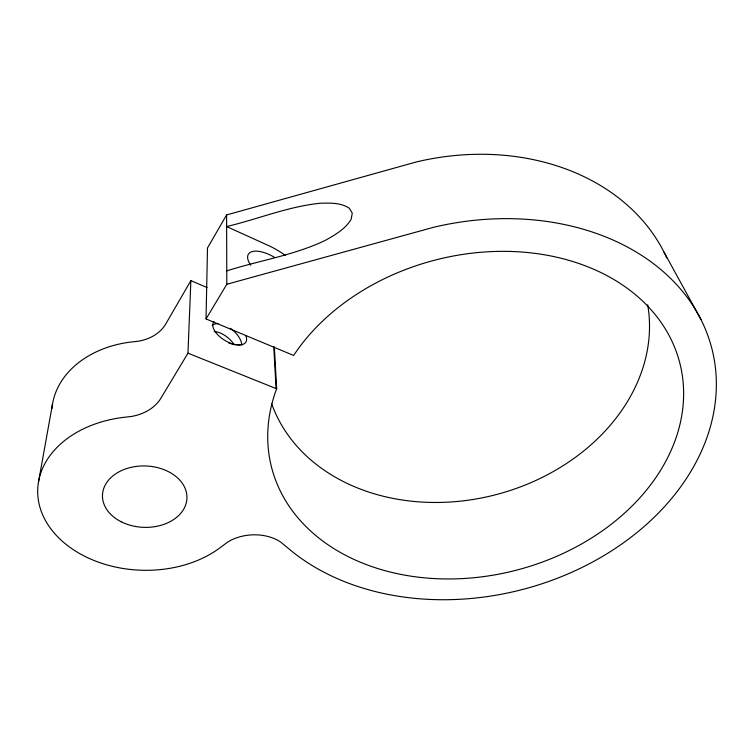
<?xml version="1.0" encoding="UTF-8"?>
<svg xmlns="http://www.w3.org/2000/svg" width="754" height="754" viewBox="0 0 754 754"><rect width="100%" height="100%" fill="white"/><g stroke="black" fill="none" stroke-linecap="round" stroke-linejoin="round"><path stroke-width="1.13" d="M274.343 347L276.68 388.81L275.464 391.957A210.686 160.291 -14.3 0 0 511.448 571.419A210.686 160.291 -14.3 0 0 645 303.362A210.686 160.291 -14.3 0 0 293.645 355.454L206.03 318.933L207.501 247.943L226.586 214.947L416.029 162.035A226.219 181.026 -14.8 0 1 666.8 257.943M206.03 318.933L226.813 284.267L433.625 227.284A244.645 186.492 -14.3 0 1 702.172 449.582A244.645 186.492 -14.3 0 1 291.732 551.193L280.563 541.975A39.321 27.625 -3.3 0 0 227.699 542.06L219.744 547.988A105.796 76.946 2.2 0 1 50.838 528.827A105.796 76.946 2.2 0 1 122.261 417.527L131.045 416.519A45.871 35.617 6.1 0 0 161.036 397.999L187.972 353.164L190.875 280.629L207.105 287.585M38.501 482.004L52.544 403.89M190.875 280.629L165.984 323.589A42.233 34.25 8.3 0 1 138.293 341.223L130.197 342.127A97.897 74.891 3.6 0 0 51.932 408.649M226.766 270.874C259.385 260.479 293.919 255.333 325.012 240.517C334.842 235.05 345.2 229.216 351.166 219.291L352.269 213.165L349.338 208.245C340.78 202.534 330.101 202.986 320.243 203.241C288.113 206.511 257.877 219.141 226.624 226.558L268.547 245.578A42.865 19.161 32.1 0 1 285.285 255.408M187.972 353.164L276.68 388.81M664.01 252.119L701.003 319.555M273.768 346.755L276.087 388.574M226.586 214.947L226.813 284.267M647.677 304.748A194.871 155.682 -14.8 0 1 496.424 494.539A194.871 155.682 -14.8 0 1 271.61 403.597M245.719 335.502A18.973 9.5 31.4 0 1 229.188 342.646A18.973 9.5 31.4 0 1 213.995 321.647M250.799 265.295A24.995 11.169 32.1 0 1 251.798 251.695A24.995 11.169 32.1 0 1 274.663 257.434M214.249 331.458A18.605 10.499 39.9 0 1 234.24 344.861M241.6 344.437A18.746 8.247 23.4 0 1 231.092 343.758M229.989 343.456A18.746 8.247 23.4 0 1 228.877 343.108M212.223 325.464A18.746 8.247 23.4 0 1 215.701 323.843A18.69 10.424 40 0 1 218.095 323.654M230.422 328.32A18.69 10.424 40 0 1 241.817 344.974M121.206 521.777A42.262 30.707 2.1 0 0 186.869 499.431A42.262 30.707 2.1 0 0 126.069 468.771A42.262 30.707 2.1 0 0 121.206 521.777"/></g></svg>
